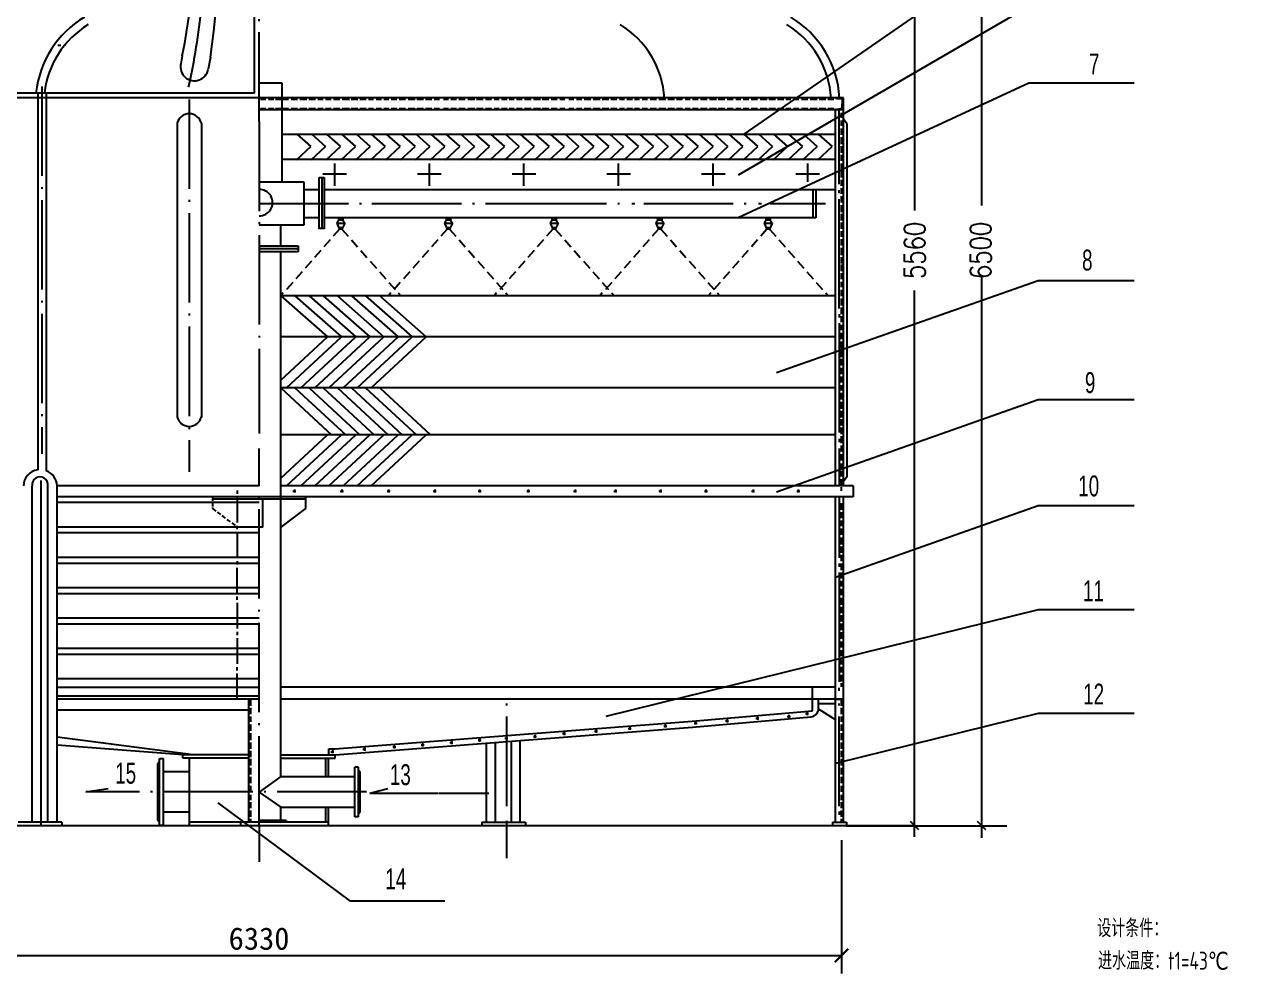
# Model space of a CAD drawing. Extents: x -194157 to -193737, y -49698 to -49401.
# Drawn here: x -194055.4 to -193890.2, y -49597.9 to -49470.6 of the extents above; entities that cross this region are included whole.
import ezdxf
from ezdxf.enums import TextEntityAlignment as Align

# ---------------------------------------------------------------- set-up
doc = ezdxf.new("R2010")
doc.units = 0
for name, pattern in [('ACAD_ISO04W100', [30.5, 24, -3, 0.5, -3]), ('CENTERX2', [101.6, 63.5, -12.7, 12.7, -12.7]), ('DASHEDX2', [38.1, 25.4, -12.7])]:
    doc.linetypes.add(name, pattern=pattern)
doc.layers.get('0').update_dxf_attribs({"linetype": 'CONTINUOUS'})
doc.layers.get('DEFPOINTS').update_dxf_attribs({"linetype": 'CONTINUOUS'})
for name, color, linetype in [('LAYER1', 5, 'CONTINUOUS'), ('中心线', 1, 'CENTERX2'), ('文字', 3, 'CONTINUOUS'), ('细实线', 9, 'CONTINUOUS')]:
    doc.layers.add(name, color=color, linetype=linetype)
doc.styles.add('ISOCP', font='isocp.shx', dxfattribs={"bigfont": 'hztxt.shx'})
doc.styles.get("Standard").update_dxf_attribs({"font": ''})
doc.styles.add('尺寸', font='txt4.shx', dxfattribs={"width": 0.8, "bigfont": 'gbcbig.shx'})
doc.styles.add('标题', font='ARIALN.TTF', dxfattribs={"width": 0.785})
doc.styles.get('Standard').set_extended_font_data('SimSun')
doc.dimstyles.new('DIN', dxfattribs={"dimtxt": 2.5, "dimasz": 2.5, "dimexe": 1.25, "dimexo": 0.625, "dimtad": 1, "dimtih": 1, "dimdec": 4, "dimdsep": 46, "dimlunit": 6, "dimtxsty": 'Standard', "dimcen": 2.5, "dimadec": 0, "dimazin": 0, "dimtfac": 1, "dimtdec": 4, "dimtmove": 0, "dimatfit": 3, "dimfxl": 0, "dimtvp": 1, "dimtolj": 1, "dimtzin": 0, "dimarcsym": 0})

# ---------------------------------------------------------------- blocks, each defined once
blk = doc.blocks.new('_ARCHTICK')
at = {"color": 0, "linetype": 'ByBlock', "const_width": 0.15}
blk.add_lwpolyline([(-0.5, -0.5), (0.5, 0.5)], dxfattribs=at)
blk = doc.blocks.new('*D13')
at = {"layer": 'DEFPOINTS', "color": 0, "transparency": 16777216}
for p in [(-194102.12, -49577.65), (-193945.75, -49577.65), (-193945.75, -49595.53)]:
    blk.add_point(p, dxfattribs=at)
at = {"layer": '文字', "color": 5, "lineweight": -2, "transparency": 16777216}
for p, q in [((-194102.12, -49580.05), (-194102.12, -49597.93)), ((-193945.75, -49580.05), (-193945.75, -49597.93)), ((-194102.12, -49595.53), (-193945.75, -49595.53))]:
    blk.add_line(p, q, dxfattribs=at)
at = {"layer": '文字', "color": 5, "lineweight": -2, "transparency": 16777216, "xscale": 1.8, "yscale": 1.8, "zscale": 1.8, "rotation": 180}
blk.add_blockref('_ARCHTICK', (-194102.12, -49595.53), dxfattribs=at)
at = {"layer": '文字', "color": 5, "lineweight": -2, "transparency": 16777216, "xscale": 1.8, "yscale": 1.8, "zscale": 1.8}
blk.add_blockref('_ARCHTICK', (-193945.75, -49595.53), dxfattribs=at)
at = {"layer": '文字', "color": 0, "transparency": 16777216, "insert": (-194023.94, -49593.28), "char_height": 3, "attachment_point": 5}
blk.add_mtext('\\A1;6330', dxfattribs=at)

msp = doc.modelspace()

# ---------------------------------------------------------------- hatches: boundary and pattern name
h = msp.add_hatch()
h.set_pattern_fill('CROSS', color=256, style=0)
h.set_pattern_definition([(0, (377592.581, 245104.952), (6.35, 6.35), [3.175, -9.525]), (90, (377594.169, 245103.364), (-6.35, 6.35), [3.175, -9.525])])
h.paths.add_polyline_path([(-193946.57079, -49489.95907), (-193946.57079, -49489.19535), (-194020.86558, -49489.19535), (-194020.86558, -49492.24099), (-194017.91919, -49492.24099), (-194017.91919, -49495.15309), (-194015.8466, -49495.15309), (-194015.8466, -49491.62596), (-194015.19979, -49491.62596), (-194015.19979, -49493.30539), (-193953.78694, -49493.30539)])

# ---------------------------------------------------------------- linework, layer by layer
for p, q in [((-194024.56052, -49479.75036), (-194024.56052, -49440.39529)), ((-194023.93781, -49478.35563), (-194020.86558, -49478.35563)), ((-194020.86558, -49478.35563), (-194020.86558, -49491.67824)), ((-194024.56052, -49479.75036), (-194102.41105, -49479.75036)), ((-194053.63633, -49479.75036), (-194053.63633, -49530.32123)), ((-194052.49963, -49479.75036), (-194052.49963, -49530.44979)), ((-193945.46457, -49480.37308), (-194102.41105, -49480.37308)), ((-193946.57079, -49482.00833), (-193946.42696, -49481.89985)), ((-193946.44251, -49480.53272), (-193946.56685, -49480.37308)), ((-193945.80522, -49480.53272), (-193946.44251, -49480.53272)), ((-193946.42696, -49481.89985), (-193945.78968, -49481.82217)), ((-193945.6187, -49480.62593), (-193945.80522, -49480.53272)), ((-193945.78968, -49481.82217), (-193945.64979, -49481.71342)), ((-193945.64979, -49481.71342), (-193945.6187, -49480.62593)), ((-193945.46457, -49532.47084), (-193945.46457, -49480.37308)), ((-193945.46457, -49482.00833), (-194023.93781, -49482.00833)), ((-193946.57079, -49532.47084), (-193946.57079, -49482.00833)), ((-193945.01144, -49483.91101), (-193945.46457, -49483.25983)), ((-194034.92201, -49483.78548), (-194034.92201, -49523.22202)), ((-194031.6798, -49483.78548), (-194031.6798, -49523.29657)), ((-193945.01144, -49531.2263), (-193945.01144, -49483.91101)), ((-194020.86558, -49485.25512), (-193946.54819, -49485.25512)), ((-194020.86558, -49488.6326), (-193946.57079, -49488.6326)), ((-194023.93781, -49491.67824), (-194017.91919, -49491.67824)), ((-194017.91919, -49491.67824), (-194017.91919, -49497.48812)), ((-194015.8466, -49491.06321), (-194015.19979, -49491.06321)), ((-194015.5232, -49491.06321), (-194015.5232, -49497.92832)), ((-194015.8466, -49492.74264), (-194017.846, -49492.74264)), ((-193946.57079, -49492.74264), (-194015.19979, -49492.74264)), ((-194013.23768, -49492.74264), (-194015.19979, -49492.74264)), ((-193949.58877, -49492.74264), (-193949.58877, -49496.4821)), ((-193949.21761, -49492.74264), (-193949.21761, -49496.4821)), ((-194015.8466, -49496.4821), (-194017.846, -49496.4821)), ((-193949.21761, -49496.4821), (-194015.19979, -49496.4821)), ((-194013.23768, -49496.4821), (-194015.19979, -49496.4821)), ((-194017.91919, -49497.48812), (-194023.93781, -49497.48812)), ((-194021.008, -49500.26584), (-194021.008, -49497.48812)), ((-194021.008, -49500.26584), (-194021.008, -49497.48812)), ((-194013.23768, -49496.81663), (-194013.50859, -49497.20342)), ((-194013.50859, -49497.20342), (-194013.12931, -49498.00792)), ((-194013.50859, -49497.20342), (-194012.42493, -49497.20342)), ((-194013.22536, -49497.8042), (-194012.70817, -49497.8042)), ((-194012.80421, -49498.00792), (-194013.12931, -49498.00792)), ((-194012.42493, -49497.20342), (-194012.80421, -49498.00792)), ((-194012.69585, -49496.81663), (-194012.42493, -49497.20342)), ((-193998.78797, -49496.81663), (-193999.05888, -49497.20342)), ((-193999.05888, -49497.20342), (-193998.6796, -49498.00792)), ((-193999.05888, -49497.20342), (-193997.97522, -49497.20342)), ((-193998.77565, -49497.8042), (-193998.25846, -49497.8042)), ((-193998.3545, -49498.00792), (-193998.6796, -49498.00792)), ((-193997.97522, -49497.20342), (-193998.3545, -49498.00792)), ((-193998.24614, -49496.81663), (-193997.97522, -49497.20342)), ((-193984.60242, -49496.81663), (-193984.87333, -49497.20342)), ((-193984.87333, -49497.20342), (-193984.49405, -49498.00792)), ((-193984.87333, -49497.20342), (-193983.78967, -49497.20342)), ((-193984.5901, -49497.8042), (-193984.07291, -49497.8042)), ((-193984.16895, -49498.00792), (-193984.49405, -49498.00792)), ((-193983.78967, -49497.20342), (-193984.16895, -49498.00792)), ((-193984.06059, -49496.81663), (-193983.78967, -49497.20342)), ((-193970.41944, -49496.81663), (-193970.69036, -49497.20342)), ((-193970.69036, -49497.20342), (-193970.31107, -49498.00792)), ((-193970.69036, -49497.20342), (-193969.6067, -49497.20342)), ((-193970.40712, -49497.8042), (-193969.88993, -49497.8042)), ((-193969.98598, -49498.00792), (-193970.31107, -49498.00792)), ((-193969.6067, -49497.20342), (-193969.98598, -49498.00792)), ((-193969.87761, -49496.81663), (-193969.6067, -49497.20342)), ((-193955.86319, -49496.81663), (-193956.13411, -49497.20342)), ((-193956.13411, -49497.20342), (-193955.75482, -49498.00792)), ((-193956.13411, -49497.20342), (-193955.05045, -49497.20342)), ((-193955.85087, -49497.8042), (-193955.33368, -49497.8042)), ((-193955.42973, -49498.00792), (-193955.75482, -49498.00792)), ((-193955.05045, -49497.20342), (-193955.42973, -49498.00792)), ((-193955.32136, -49496.81663), (-193955.05045, -49497.20342)), ((-194023.93315, -49500.26584), (-194018.68675, -49500.26584)), ((-194018.68675, -49501.0553), (-194023.93315, -49501.0553)), ((-194018.68675, -49500.66057), (-194023.86128, -49500.66057)), ((-194021.008, -49534.26011), (-194021.008, -49501.0553)), ((-194018.68675, -49500.26584), (-194018.68675, -49501.0553)), ((-193945.01144, -49531.2263), (-193945.46457, -49531.87749)), ((-194054.39601, -49577.6516), (-194054.39601, -49532.47084)), ((-194052.27053, -49577.6516), (-194052.27053, -49532.47084)), ((-194023.93781, -49532.47084), (-194051.05936, -49532.47084)), ((-194051.05936, -49577.6516), (-194051.05936, -49532.47084)), ((-193944.19216, -49532.47084), (-194021.008, -49532.47084)), ((-193944.19216, -49532.47084), (-193944.19216, -49533.93478)), ((-193944.19216, -49533.93478), (-194051.05936, -49533.93478)), ((-194023.93781, -49534.72758), (-194051.05936, -49534.72758)), ((-194017.68323, -49534.26011), (-194030.19238, -49534.26011)), ((-194023.44216, -49538.012), (-194023.44216, -49534.26011)), ((-194021.008, -49571.51612), (-194021.008, -49534.26011)), ((-194017.68323, -49533.93478), (-194017.68323, -49535.53613)), ((-193946.57079, -49561.11622), (-193946.57079, -49533.93478)), ((-193945.46457, -49563.6624), (-193945.46457, -49533.93478)), ((-194017.68323, -49535.53613), (-194021.008, -49538.00334)), ((-194023.44216, -49538.012), (-194051.05936, -49538.012)), ((-194023.93781, -49538.80479), (-194051.05936, -49538.80479)), ((-194023.93781, -49542.08922), (-194051.05936, -49542.08922)), ((-194023.93781, -49542.88201), (-194051.05936, -49542.88201)), ((-194023.93781, -49546.16643), (-194051.05936, -49546.16643)), ((-194023.93781, -49546.95922), (-194051.05936, -49546.95922)), ((-194023.93781, -49550.24365), (-194051.05936, -49550.24365)), ((-194023.93781, -49551.03644), (-194051.05936, -49551.03644)), ((-194023.93781, -49554.32086), (-194051.05936, -49554.32086)), ((-194023.93781, -49555.11366), (-194051.05936, -49555.11366)), ((-194023.93781, -49558.39808), (-194051.05936, -49558.39808)), ((-194051.05936, -49559.52236), (-194023.93781, -49559.52236)), ((-193947.89536, -49559.52236), (-194021.008, -49559.52236)), ((-193946.57079, -49559.52236), (-193962.98236, -49559.52236)), ((-193949.66327, -49562.66354), (-193949.66327, -49559.52236)), ((-194051.05936, -49560.65492), (-194023.93781, -49560.65492)), ((-194023.93781, -49561.11622), (-194051.05936, -49561.11622)), ((-194025.3206, -49577.6516), (-194025.3206, -49561.11622)), ((-193946.57079, -49561.11622), (-194021.008, -49561.11622)), ((-193948.85142, -49562.60702), (-193948.85142, -49561.11622)), ((-193948.85142, -49562.60702), (-193948.85142, -49561.11622)), ((-193945.46457, -49561.11622), (-193946.74727, -49561.11622)), ((-193946.74727, -49561.11622), (-193945.46457, -49561.11622)), ((-193946.57079, -49577.6516), (-193946.57079, -49561.11622)), ((-193945.46457, -49577.6516), (-193945.46457, -49561.11622)), ((-194025.3206, -49562.60702), (-194051.05936, -49562.60702)), ((-194025.3206, -49562.60702), (-194036.50548, -49562.60702)), ((-193965.81083, -49564.0556), (-193949.63959, -49562.6931)), ((-193946.57824, -49561.72767), (-193948.80238, -49561.72767)), ((-193948.80238, -49562.46267), (-193946.53116, -49563.88612)), ((-194013.76477, -49567.78171), (-193965.81083, -49564.0556)), ((-193965.74794, -49564.86501), (-193949.83684, -49563.50899)), ((-194013.70188, -49568.59112), (-193965.74794, -49564.86501)), ((-194032.7685, -49568.59112), (-194051.05936, -49566.22122)), ((-194034.17373, -49568.59112), (-194051.05936, -49567.27908)), ((-194014.57784, -49567.77927), (-194013.70188, -49567.77927)), ((-194014.57784, -49568.59112), (-194014.57784, -49567.77927)), ((-193993.39342, -49577.6516), (-193993.39342, -49567.01312)), ((-193992.18224, -49577.6516), (-193992.18224, -49566.91901)), ((-193990.05676, -49577.6516), (-193990.05676, -49566.75385)), ((-193988.88582, -49577.6516), (-193988.88582, -49566.66287)), ((-194037.29084, -49578.05313), (-194037.29084, -49569.09564)), ((-194037.29084, -49569.09564), (-194036.77584, -49569.09564)), ((-194036.77584, -49578.05313), (-194036.77584, -49569.09564)), ((-194025.3206, -49568.59112), (-194034.17373, -49568.59112)), ((-194034.17373, -49569.04414), (-194034.17373, -49568.59112)), ((-194025.3206, -49569.04414), (-194034.17373, -49569.04414)), ((-194033.258, -49578.10462), (-194033.258, -49569.04414)), ((-194025.3206, -49568.59112), (-194029.60327, -49568.59112)), ((-194025.3206, -49569.04414), (-194029.08074, -49569.04414)), ((-194021.008, -49568.59112), (-194013.70188, -49568.59112)), ((-194021.008, -49569.04414), (-194013.70188, -49569.04414)), ((-194014.96194, -49571.51612), (-194014.96194, -49569.04414)), ((-194014.61762, -49571.51612), (-194014.61762, -49569.04414)), ((-194013.70188, -49569.04414), (-194013.70188, -49568.59112)), ((-194037.29084, -49569.48971), (-194037.52853, -49569.8041)), ((-194037.52853, -49577.34467), (-194037.52853, -49569.8041)), ((-194033.258, -49570.86553), (-194036.77584, -49570.86553)), ((-194011.09978, -49576.92057), (-194011.09978, -49570.2282)), ((-194010.58478, -49570.2282), (-194011.09978, -49570.2282)), ((-194010.58478, -49576.92057), (-194010.58478, -49570.2282)), ((-194010.58478, -49570.62227), (-194010.34709, -49570.93666)), ((-194010.34709, -49576.21211), (-194010.34709, -49570.93666)), ((-194021.008, -49571.51612), (-194023.93781, -49573.61865)), ((-194021.008, -49571.51612), (-194011.09978, -49571.51612)), ((-194023.93781, -49573.61865), (-194021.008, -49575.63265)), ((-194021.008, -49575.63265), (-194011.09978, -49575.63265)), ((-194021.008, -49577.40415), (-194021.008, -49575.63265)), ((-194014.96194, -49577.6516), (-194014.96194, -49575.63265)), ((-194014.61762, -49578.10462), (-194014.61762, -49575.63265)), ((-194050.40102, -49577.6516), (-194056.29228, -49577.6516)), ((-194050.40102, -49577.6516), (-194050.40102, -49578.10462)), ((-194037.29084, -49577.65905), (-194037.52853, -49577.34467)), ((-194033.258, -49576.28324), (-194036.77584, -49576.28324)), ((-194014.61762, -49577.6516), (-194033.258, -49577.6516)), ((-194026.44793, -49577.6516), (-194026.44793, -49578.10462)), ((-194020.28039, -49577.40415), (-194023.93781, -49577.40415)), ((-194020.28039, -49577.40415), (-194020.28039, -49577.6516)), ((-194010.58478, -49576.92057), (-194011.09978, -49576.92057)), ((-194010.58478, -49576.52649), (-194010.34709, -49576.21211)), ((-193994.05175, -49577.6516), (-193988.16049, -49577.6516)), ((-193994.05175, -49577.6516), (-193994.05175, -49578.10462)), ((-193988.16049, -49577.6516), (-193988.16049, -49578.10462)), ((-193946.93953, -49577.6516), (-193945.09583, -49577.6516)), ((-193946.93953, -49577.6516), (-193946.93953, -49578.10462)), ((-193945.09583, -49577.6516), (-193945.09583, -49578.10462)), ((-194037.29084, -49578.05313), (-194036.77584, -49578.05313))]:
    msp.add_line(p, q)
at = {"color": 5}
for p, q in [((-194050.93583, -49473.30647), (-194050.5306, -49473.30647)), ((-194023.04218, -49480.62014), (-194023.72432, -49480.62014)), ((-194023.04218, -49481.8492), (-194023.72432, -49481.8492)), ((-194021.97278, -49480.62014), (-194022.65492, -49480.62014)), ((-194021.97278, -49481.8492), (-194022.65492, -49481.8492)), ((-194021.03171, -49480.62014), (-194021.71385, -49480.62014)), ((-194021.03171, -49481.8492), (-194021.71385, -49481.8492)), ((-194019.96596, -49480.62014), (-194020.70379, -49480.62014)), ((-194019.96596, -49481.8492), (-194020.70379, -49481.8492)), ((-194018.77724, -49480.62014), (-194019.63804, -49480.62014)), ((-194018.77724, -49481.8492), (-194019.63804, -49481.8492)), ((-194017.50654, -49480.62014), (-194018.44932, -49480.62014)), ((-194017.50654, -49481.8492), (-194018.44932, -49481.8492)), ((-194016.37039, -49480.62014), (-194017.25911, -49480.62014)), ((-194016.37039, -49481.8492), (-194017.25911, -49481.8492)), ((-194015.3425, -49480.62014), (-194016.02464, -49480.62014)), ((-194015.3425, -49481.8492), (-194016.02464, -49481.8492)), ((-194014.27675, -49480.62014), (-194015.01458, -49480.62014)), ((-194014.27675, -49481.8492), (-194015.01458, -49481.8492)), ((-194013.08803, -49480.62014), (-194013.94883, -49480.62014)), ((-194013.08803, -49481.8492), (-194013.94883, -49481.8492)), ((-194011.81733, -49480.62014), (-194012.76011, -49480.62014)), ((-194011.81733, -49481.8492), (-194012.76011, -49481.8492)), ((-194010.68119, -49480.62014), (-194011.5699, -49480.62014)), ((-194010.68119, -49481.8492), (-194011.5699, -49481.8492)), ((-194009.57445, -49480.62014), (-194010.39425, -49480.62014)), ((-194009.57445, -49481.8492), (-194010.39425, -49481.8492)), ((-194008.55465, -49480.62014), (-194009.23679, -49480.62014)), ((-194008.55465, -49481.8492), (-194009.23679, -49481.8492)), ((-194007.4889, -49480.62014), (-194008.22673, -49480.62014)), ((-194007.4889, -49481.8492), (-194008.22673, -49481.8492)), ((-194006.52297, -49480.62014), (-194007.20511, -49480.62014)), ((-194006.52297, -49481.8492), (-194007.20511, -49481.8492)), ((-194005.45722, -49480.62014), (-194006.19504, -49480.62014)), ((-194005.45722, -49481.8492), (-194006.19504, -49481.8492)), ((-194004.2685, -49480.62014), (-194005.12929, -49480.62014)), ((-194004.2685, -49481.8492), (-194005.12929, -49481.8492)), ((-194002.9978, -49480.62014), (-194003.94057, -49480.62014)), ((-194002.9978, -49481.8492), (-194003.94057, -49481.8492)), ((-194001.86165, -49480.62014), (-194002.75036, -49480.62014)), ((-194001.86165, -49481.8492), (-194002.75036, -49481.8492)), ((-194000.75491, -49480.62014), (-194001.57472, -49480.62014)), ((-194000.75491, -49481.8492), (-194001.57472, -49481.8492)), ((-193999.73512, -49480.62014), (-194000.41726, -49480.62014)), ((-193999.73512, -49481.8492), (-194000.41726, -49481.8492)), ((-193998.50521, -49480.62014), (-193999.18735, -49480.62014)), ((-193998.50521, -49481.8492), (-193999.18735, -49481.8492)), ((-193997.43946, -49480.62014), (-193998.17728, -49480.62014)), ((-193997.43946, -49481.8492), (-193998.17728, -49481.8492)), ((-193996.25074, -49480.62014), (-193997.11153, -49480.62014)), ((-193996.25074, -49481.8492), (-193997.11153, -49481.8492)), ((-193994.98004, -49480.62014), (-193995.92281, -49480.62014)), ((-193994.98004, -49481.8492), (-193995.92281, -49481.8492)), ((-193993.84389, -49480.62014), (-193994.7326, -49480.62014)), ((-193993.84389, -49481.8492), (-193994.7326, -49481.8492)), ((-193992.73715, -49480.62014), (-193993.55696, -49480.62014)), ((-193992.73715, -49481.8492), (-193993.55696, -49481.8492)), ((-193991.71736, -49480.62014), (-193992.3995, -49480.62014)), ((-193991.71736, -49481.8492), (-193992.3995, -49481.8492)), ((-193990.65161, -49480.62014), (-193991.38943, -49480.62014)), ((-193990.65161, -49481.8492), (-193991.38943, -49481.8492)), ((-193989.68567, -49480.62014), (-193990.36781, -49480.62014)), ((-193989.68567, -49481.8492), (-193990.36781, -49481.8492)), ((-193988.61992, -49480.62014), (-193989.35775, -49480.62014)), ((-193988.61992, -49481.8492), (-193989.35775, -49481.8492)), ((-193987.4312, -49480.62014), (-193988.292, -49480.62014)), ((-193987.4312, -49481.8492), (-193988.292, -49481.8492)), ((-193986.1605, -49480.62014), (-193987.10328, -49480.62014)), ((-193986.1605, -49481.8492), (-193987.10328, -49481.8492)), ((-193985.02436, -49480.62014), (-193985.91307, -49480.62014)), ((-193985.02436, -49481.8492), (-193985.91307, -49481.8492)), ((-193983.91762, -49480.62014), (-193984.73742, -49480.62014)), ((-193983.91762, -49481.8492), (-193984.73742, -49481.8492)), ((-193982.89782, -49480.62014), (-193983.57996, -49480.62014)), ((-193982.89782, -49481.8492), (-193983.57996, -49481.8492)), ((-193981.66791, -49480.62014), (-193982.35005, -49480.62014)), ((-193981.66791, -49481.8492), (-193982.35005, -49481.8492)), ((-193980.60216, -49480.62014), (-193981.33999, -49480.62014)), ((-193980.60216, -49481.8492), (-193981.33999, -49481.8492)), ((-193979.41344, -49480.62014), (-193980.27424, -49480.62014)), ((-193979.41344, -49481.8492), (-193980.27424, -49481.8492)), ((-193978.14274, -49480.62014), (-193979.08552, -49480.62014)), ((-193978.14274, -49481.8492), (-193979.08552, -49481.8492)), ((-193977.0066, -49480.62014), (-193977.89531, -49480.62014)), ((-193977.0066, -49481.8492), (-193977.89531, -49481.8492)), ((-193975.89986, -49480.62014), (-193976.71966, -49480.62014)), ((-193975.89986, -49481.8492), (-193976.71966, -49481.8492)), ((-193974.88006, -49480.62014), (-193975.5622, -49480.62014)), ((-193974.88006, -49481.8492), (-193975.5622, -49481.8492)), ((-193973.81431, -49480.62014), (-193974.55214, -49480.62014)), ((-193973.81431, -49481.8492), (-193974.55214, -49481.8492)), ((-193972.84838, -49480.62014), (-193973.53052, -49480.62014)), ((-193972.84838, -49481.8492), (-193973.53052, -49481.8492)), ((-193971.78263, -49480.62014), (-193972.52045, -49480.62014)), ((-193971.78263, -49481.8492), (-193972.52045, -49481.8492)), ((-193970.59391, -49480.62014), (-193971.4547, -49480.62014)), ((-193970.59391, -49481.8492), (-193971.4547, -49481.8492)), ((-193969.32321, -49480.62014), (-193970.26598, -49480.62014)), ((-193969.32321, -49481.8492), (-193970.26598, -49481.8492)), ((-193968.18706, -49480.62014), (-193969.07577, -49480.62014)), ((-193968.18706, -49481.8492), (-193969.07577, -49481.8492)), ((-193967.08032, -49480.62014), (-193967.90013, -49480.62014)), ((-193967.08032, -49481.8492), (-193967.90013, -49481.8492)), ((-193966.06053, -49480.62014), (-193966.74267, -49480.62014)), ((-193966.06053, -49481.8492), (-193966.74267, -49481.8492)), ((-193964.99478, -49480.62014), (-193965.7326, -49480.62014)), ((-193964.99478, -49481.8492), (-193965.7326, -49481.8492)), ((-193963.80606, -49480.62014), (-193964.66686, -49480.62014)), ((-193963.80606, -49481.8492), (-193964.66686, -49481.8492)), ((-193962.53536, -49480.62014), (-193963.47813, -49480.62014)), ((-193962.53536, -49481.8492), (-193963.47813, -49481.8492)), ((-193961.39921, -49480.62014), (-193962.28792, -49480.62014)), ((-193961.39921, -49481.8492), (-193962.28792, -49481.8492)), ((-193960.29247, -49480.62014), (-193961.11228, -49480.62014)), ((-193960.29247, -49481.8492), (-193961.11228, -49481.8492)), ((-193959.27268, -49480.62014), (-193959.95482, -49480.62014)), ((-193959.27268, -49481.8492), (-193959.95482, -49481.8492)), ((-193958.20693, -49480.62014), (-193958.94475, -49480.62014)), ((-193958.20693, -49481.8492), (-193958.94475, -49481.8492)), ((-193957.01821, -49480.62014), (-193957.879, -49480.62014)), ((-193957.01821, -49481.8492), (-193957.879, -49481.8492)), ((-193955.74751, -49480.62014), (-193956.69028, -49480.62014)), ((-193955.74751, -49481.8492), (-193956.69028, -49481.8492)), ((-193954.61136, -49480.62014), (-193955.50007, -49480.62014)), ((-193954.61136, -49481.8492), (-193955.50007, -49481.8492)), ((-193953.50462, -49480.62014), (-193954.32443, -49480.62014)), ((-193953.50462, -49481.8492), (-193954.32443, -49481.8492)), ((-193952.53401, -49480.62014), (-193953.21616, -49480.62014)), ((-193952.53401, -49481.8492), (-193953.21616, -49481.8492)), ((-193951.46826, -49480.62014), (-193952.20609, -49480.62014)), ((-193951.46826, -49481.8492), (-193952.20609, -49481.8492)), ((-193950.27955, -49480.62014), (-193951.14034, -49480.62014)), ((-193950.27955, -49481.8492), (-193951.14034, -49481.8492)), ((-193949.00885, -49480.62014), (-193949.95162, -49480.62014)), ((-193949.00885, -49481.8492), (-193949.95162, -49481.8492)), ((-193947.8727, -49480.62014), (-193948.76141, -49480.62014)), ((-193947.8727, -49481.8492), (-193948.76141, -49481.8492)), ((-193946.76596, -49480.62014), (-193947.58577, -49480.62014)), ((-193946.76596, -49481.8492), (-193947.58577, -49481.8492)), ((-193946.04848, -49491.99888), (-193946.04848, -49482.00833)), ((-193945.75165, -49483.09223), (-193945.75165, -49482.41009)), ((-193945.75165, -49484.15798), (-193945.75165, -49483.42016)), ((-193945.75165, -49485.3467), (-193945.75165, -49484.4859)), ((-193945.75165, -49486.6174), (-193945.75165, -49485.67462)), ((-193945.75165, -49487.75355), (-193945.75165, -49486.86483)), ((-193945.75165, -49488.86028), (-193945.75165, -49488.04048)), ((-193945.75165, -49489.92603), (-193945.75165, -49489.18821)), ((-193945.75165, -49491.08727), (-193945.75165, -49490.19855)), ((-193945.75165, -49492.194), (-193945.75165, -49491.3742)), ((-193946.04848, -49493.20406), (-193946.04848, -49492.76731)), ((-193945.75165, -49493.25975), (-193945.75165, -49492.52193)), ((-193946.04848, -49508.65861), (-193946.04848, -49493.97249)), ((-193945.75165, -49494.44847), (-193945.75165, -49493.58768)), ((-193945.75165, -49495.71917), (-193945.75165, -49494.7764)), ((-193945.75165, -49496.85532), (-193945.75165, -49495.96661)), ((-193945.75165, -49497.96206), (-193945.75165, -49497.14225)), ((-193945.75165, -49499.02781), (-193945.75165, -49498.28998)), ((-193945.75165, -49500.21653), (-193945.75165, -49499.35573)), ((-193945.75165, -49501.48723), (-193945.75165, -49500.54445)), ((-193945.75165, -49502.63496), (-193945.75165, -49501.77416)), ((-193945.75165, -49503.64467), (-193945.75165, -49502.75596)), ((-193945.75165, -49504.75141), (-193945.75165, -49503.93161)), ((-193945.75165, -49505.81716), (-193945.75165, -49505.07934)), ((-193945.75165, -49507.00588), (-193945.75165, -49506.14508)), ((-193945.75165, -49508.27658), (-193945.75165, -49507.3338)), ((-193946.04848, -49509.42704), (-193946.04848, -49509.86379)), ((-193945.75165, -49509.41273), (-193945.75165, -49508.52401)), ((-193945.75165, -49510.51947), (-193945.75165, -49509.69966)), ((-193946.04848, -49510.63222), (-193946.04848, -49525.31834)), ((-193945.75165, -49511.58522), (-193945.75165, -49510.84739)), ((-193945.75165, -49512.77393), (-193945.75165, -49511.91314)), ((-193945.75165, -49514.04463), (-193945.75165, -49513.10186)), ((-193945.75165, -49515.19236), (-193945.75165, -49514.33157)), ((-193945.75165, -49516.2991), (-193945.75165, -49515.43831)), ((-193945.75165, -49517.50508), (-193945.75165, -49516.61637)), ((-193945.75165, -49518.61182), (-193945.75165, -49517.79202)), ((-193945.75165, -49519.67757), (-193945.75165, -49518.93975)), ((-193945.75165, -49520.86629), (-193945.75165, -49520.00549)), ((-193945.75165, -49522.13699), (-193945.75165, -49521.19421)), ((-193945.75165, -49523.28472), (-193945.75165, -49522.42392)), ((-193945.75165, -49524.39146), (-193945.75165, -49523.53066)), ((-193945.75165, -49525.53919), (-193945.75165, -49524.6374)), ((-193946.04848, -49526.17298), (-193946.04848, -49526.60973)), ((-193945.75165, -49526.72791), (-193945.75165, -49525.82612)), ((-194023.93781, -49532.47084), (-194023.93781, -49527.47744)), ((-193946.04848, -49527.45825), (-193946.04848, -49532.47084)), ((-193945.75165, -49527.87564), (-193945.75165, -49527.05583)), ((-193945.75165, -49529.06436), (-193945.75165, -49528.24455)), ((-193945.75165, -49530.17109), (-193945.75165, -49529.47426)), ((-193945.75165, -49531.23684), (-193945.75165, -49530.45803)), ((-194019.19347, -49532.97983), (-194019.19347, -49533.39224)), ((-194012.82733, -49532.97983), (-194012.82733, -49533.39224)), ((-194006.54722, -49532.97983), (-194006.54722, -49533.39224)), ((-194000.35313, -49532.97983), (-194000.35313, -49533.39224)), ((-193994.3311, -49532.97983), (-193994.3311, -49533.39224)), ((-193987.7929, -49532.97983), (-193987.7929, -49533.39224)), ((-193981.51279, -49532.97983), (-193981.51279, -49533.39224)), ((-193976.09296, -49532.97983), (-193976.09296, -49533.39224)), ((-193970.07093, -49532.97983), (-193970.07093, -49533.39224)), ((-193963.94488, -49532.97983), (-193963.94488, -49533.39224)), ((-193957.61462, -49532.97983), (-193957.61462, -49533.39224)), ((-193951.55663, -49532.97983), (-193951.55663, -49533.39224)), ((-193945.75165, -49532.42557), (-193945.75165, -49531.56477)), ((-193945.75165, -49533.15175), (-193945.75165, -49532.67151)), ((-194030.19238, -49533.93478), (-194030.19238, -49534.48487)), ((-194030.19238, -49534.66597), (-194030.19238, -49535.23513)), ((-194019.39532, -49533.19002), (-194018.9901, -49533.19002)), ((-194013.02918, -49533.19002), (-194012.62396, -49533.19002)), ((-194006.74907, -49533.19002), (-194006.34384, -49533.19002)), ((-194000.55498, -49533.19002), (-194000.14976, -49533.19002)), ((-193994.53295, -49533.19002), (-193994.12773, -49533.19002)), ((-193987.99475, -49533.19002), (-193987.58953, -49533.19002)), ((-193981.71464, -49533.19002), (-193981.30941, -49533.19002)), ((-193976.29481, -49533.19002), (-193975.88959, -49533.19002)), ((-193970.27278, -49533.19002), (-193969.86756, -49533.19002)), ((-193964.14673, -49533.19002), (-193963.7415, -49533.19002)), ((-193957.81647, -49533.19002), (-193957.41125, -49533.19002)), ((-193951.75848, -49533.19002), (-193951.35326, -49533.19002)), ((-193946.04848, -49533.93478), (-193946.04848, -49542.14437)), ((-194030.19238, -49535.36449), (-194030.19238, -49535.53613)), ((-194030.19238, -49535.53613), (-194029.75909, -49535.85766)), ((-194029.55503, -49536.00909), (-194029.13132, -49536.32351)), ((-193945.75165, -49535.71107), (-193945.75165, -49534.82236)), ((-193945.75165, -49536.81781), (-193945.75165, -49535.998)), ((-194028.93156, -49536.47175), (-194028.47071, -49536.81373)), ((-194028.24995, -49536.97755), (-194027.82624, -49537.29197)), ((-194027.5931, -49537.46498), (-194027.14463, -49537.79777)), ((-193945.75165, -49537.88356), (-193945.75165, -49537.14573)), ((-193945.75165, -49539.07228), (-193945.75165, -49538.21148)), ((-193945.75165, -49540.34298), (-193945.75165, -49539.4002)), ((-193945.75165, -49541.49071), (-193945.75165, -49540.62991)), ((-193946.04848, -49542.9128), (-193946.04848, -49543.34955)), ((-193945.75165, -49542.59745), (-193945.75165, -49541.73665)), ((-193945.75165, -49543.80343), (-193945.75165, -49542.91471)), ((-193946.04848, -49544.11798), (-193946.04848, -49558.8041)), ((-193945.75165, -49544.91016), (-193945.75165, -49544.09036)), ((-193945.75165, -49545.97591), (-193945.75165, -49545.23809)), ((-193945.75165, -49547.16463), (-193945.75165, -49546.30384)), ((-193945.75165, -49548.43533), (-193945.75165, -49547.49256)), ((-193945.75165, -49549.58306), (-193945.75165, -49548.72227)), ((-193945.75165, -49550.6898), (-193945.75165, -49549.829)), ((-193945.75165, -49551.83753), (-193945.75165, -49550.93574)), ((-193945.75165, -49553.02625), (-193945.75165, -49552.12446)), ((-193945.75165, -49554.17398), (-193945.75165, -49553.35417)), ((-193945.75165, -49555.3627), (-193945.75165, -49554.54289)), ((-193945.75165, -49556.46944), (-193945.75165, -49555.7726)), ((-193945.75165, -49557.53519), (-193945.75165, -49556.75637)), ((-193945.75165, -49558.72391), (-193945.75165, -49557.86311)), ((-193946.04848, -49560.00928), (-193946.04848, -49559.57253)), ((-193945.75165, -49559.45009), (-193945.75165, -49558.96985)), ((-194025.03352, -49562.00494), (-194025.03352, -49561.11622)), ((-193945.75165, -49562.00494), (-193945.75165, -49561.11622)), ((-194025.03352, -49563.11168), (-194025.03352, -49562.29187)), ((-193950.36743, -49562.83787), (-193950.36743, -49563.25028)), ((-193945.75165, -49563.11168), (-193945.75165, -49562.29187)), ((-194025.03352, -49564.17743), (-194025.03352, -49563.4396)), ((-194025.03352, -49565.36614), (-194025.03352, -49564.50535)), ((-193969.40795, -49564.50999), (-193969.40795, -49564.9224)), ((-193965.54779, -49564.3298), (-193965.14257, -49564.3298)), ((-193965.34594, -49564.11961), (-193965.34594, -49564.53202)), ((-193961.32346, -49564.02821), (-193960.91824, -49564.02821)), ((-193961.12162, -49563.81802), (-193961.12162, -49564.23043)), ((-193957.25001, -49563.68893), (-193956.84479, -49563.68893)), ((-193957.04816, -49563.47874), (-193957.04816, -49563.89115)), ((-193953.02569, -49563.42504), (-193952.62047, -49563.42504)), ((-193952.82385, -49563.21485), (-193952.82385, -49563.62727)), ((-193950.56928, -49563.04806), (-193950.16406, -49563.04806)), ((-193945.75165, -49564.17743), (-193945.75165, -49563.4396)), ((-193945.75165, -49565.36614), (-193945.75165, -49564.50535)), ((-194025.03352, -49566.63685), (-194025.03352, -49565.69407)), ((-193990.73351, -49566.14959), (-193990.73351, -49566.562)), ((-193987.10769, -49566.12555), (-193986.70247, -49566.12555)), ((-193986.90585, -49565.91536), (-193986.90585, -49566.32777)), ((-193983.20191, -49565.73517), (-193982.79669, -49565.73517)), ((-193983.00006, -49565.52498), (-193983.00006, -49565.93739)), ((-193978.90556, -49565.42286), (-193978.50033, -49565.42286)), ((-193978.70371, -49565.21267), (-193978.70371, -49565.62509)), ((-193974.37485, -49565.03248), (-193973.96963, -49565.03248)), ((-193974.173, -49564.82229), (-193974.173, -49565.2347)), ((-193969.6098, -49564.72018), (-193969.20458, -49564.72018)), ((-193945.75165, -49566.63685), (-193945.75165, -49565.69407)), ((-194025.03352, -49567.78457), (-194025.03352, -49566.92378)), ((-194010.00647, -49567.82902), (-194009.60124, -49567.82902)), ((-194009.80462, -49567.61883), (-194009.80462, -49568.03124)), ((-194005.98335, -49567.51971), (-194005.57813, -49567.51971)), ((-194005.7815, -49567.30951), (-194005.7815, -49567.72193)), ((-194002.19234, -49567.24906), (-194001.78712, -49567.24906)), ((-194001.99049, -49567.03886), (-194001.99049, -49567.45128)), ((-193998.32396, -49566.93974), (-193997.91874, -49566.93974)), ((-193998.12211, -49566.72955), (-193998.12211, -49567.14197)), ((-193994.53295, -49566.63043), (-193994.12773, -49566.63043)), ((-193994.3311, -49566.42024), (-193994.3311, -49566.83265)), ((-193990.93536, -49566.35978), (-193990.53014, -49566.35978)), ((-193945.75165, -49567.78457), (-193945.75165, -49566.92378)), ((-194025.03352, -49568.89131), (-194025.03352, -49568.03052)), ((-194025.03352, -49570.03904), (-194025.03352, -49569.13726)), ((-194014.30037, -49568.177), (-194013.89515, -49568.177)), ((-194014.09852, -49567.96681), (-194014.09852, -49568.37922)), ((-193945.75165, -49568.89131), (-193945.75165, -49568.03052)), ((-193945.75165, -49570.03904), (-193945.75165, -49569.13726)), ((-194025.03352, -49571.22776), (-194025.03352, -49570.32598)), ((-193945.75165, -49571.22776), (-193945.75165, -49570.32598)), ((-194025.03352, -49572.37549), (-194025.03352, -49571.55569)), ((-194025.03352, -49573.56421), (-194025.03352, -49572.74441)), ((-193945.75165, -49572.37549), (-193945.75165, -49571.55569)), ((-193945.75165, -49573.56421), (-193945.75165, -49572.74441)), ((-194047.16838, -49573.53956), (-194044.20058, -49573.1158)), ((-194025.03352, -49574.67095), (-194025.03352, -49573.97412)), ((-194009.04765, -49573.7418), (-194006.66279, -49573.09225)), ((-194009.04765, -49573.7418), (-193999.8334, -49573.7418)), ((-193945.75165, -49574.67095), (-193945.75165, -49573.97412)), ((-194011.65517, -49588.24955), (-194029.40946, -49575.04272)), ((-194025.03352, -49575.7367), (-194025.03352, -49574.95788)), ((-194025.03352, -49576.92542), (-194025.03352, -49576.06462)), ((-193945.75165, -49575.7367), (-193945.75165, -49574.95788)), ((-193945.75165, -49576.92542), (-193945.75165, -49576.06462)), ((-194025.03352, -49577.6516), (-194025.03352, -49577.17136)), ((-193990.67061, -49582.48194), (-193990.67061, -49577.44031)), ((-193946.06173, -49576.19582), (-193946.06173, -49576.63257)), ((-193945.75165, -49577.6516), (-193945.75165, -49577.17136)), ((-194023.93781, -49578.10462), (-194023.93781, -49582.9489)), ((-193999.01108, -49588.24955), (-194011.65517, -49588.24955))]:
    msp.add_line(p, q, dxfattribs=at)
at = {"color": 7}
for p, q in [((-194034.2438, -49474.76634), (-194034.43965, -49475.80748)), ((-194030.44253, -49474.90705), (-194030.77622, -49476.52845))]:
    msp.add_line(p, q, dxfattribs=at)
at = {"linetype": 'DASHEDX2', "ltscale": 0.05}
for p, q in [((-194013.12931, -49498.00792), (-194021.008, -49506.95897)), ((-194012.80421, -49498.00792), (-194004.92553, -49506.95897)), ((-193998.6796, -49498.00792), (-194006.55829, -49506.95897)), ((-193998.3545, -49498.00792), (-193990.47582, -49506.95897)), ((-193984.49405, -49498.00792), (-193992.37274, -49506.95897)), ((-193984.16895, -49498.00792), (-193976.29027, -49506.95897)), ((-193970.31107, -49498.00792), (-193978.18976, -49506.95897)), ((-193969.98598, -49498.00792), (-193962.10729, -49506.95897)), ((-193955.75482, -49498.00792), (-193963.63351, -49506.95897)), ((-193955.42973, -49498.00792), (-193947.55104, -49506.95897))]:
    msp.add_line(p, q, dxfattribs=at)
at = {"color": 5, "linetype": 'ByBlock'}
msp.add_line((-193999.77441, -49573.7418), (-193993.11044, -49573.7418), dxfattribs=at)
at = {"color": 0}
msp.add_line((-193935.81231, -49578.10462), (-194111.22973, -49578.10462), dxfattribs=at)
at = {"color": 0, "linetype": 'ByBlock'}
msp.add_line((-193966.93426, -49578.10462), (-193991.3114, -49578.10462), dxfattribs=at)
msp.add_lwpolyline([(-194015.19979, -49491.06321), (-194015.19979, -49497.92832), (-194015.8466, -49497.92832), (-194015.8466, -49491.06321)])
for points in [[(-194013.23768, -49496.4821), (-194012.69585, -49496.4821), (-194012.69585, -49496.81663), (-194013.23768, -49496.81663)], [(-193998.78797, -49496.4821), (-193998.24614, -49496.4821), (-193998.24614, -49496.81663), (-193998.78797, -49496.81663)], [(-193984.60242, -49496.4821), (-193984.06059, -49496.4821), (-193984.06059, -49496.81663), (-193984.60242, -49496.81663)], [(-193970.41944, -49496.4821), (-193969.87761, -49496.4821), (-193969.87761, -49496.81663), (-193970.41944, -49496.81663)], [(-193955.86319, -49496.4821), (-193955.32136, -49496.4821), (-193955.32136, -49496.81663), (-193955.86319, -49496.81663)]]:
    msp.add_lwpolyline(points, close=True)
at = {"color": 7}
for centre, radius, start, end in [((-194109.92119, -49459.30011), 77.24165, 348.4494906, 9.2346767), ((-194129.40859, -49460.90577), 99.95157, 351.9474851, 8.052518), ((-194032.61944, -49476.2264), 1.8678, 167.0391739, 350.6934257), ((-194033.30295, -49484.18522), 1.66767, 13.8687967, 166.1312033), ((-194033.30295, -49522.82228), 1.66767, 193.8687967, 346.1312033)]:
    msp.add_arc(centre, radius, start, end, dxfattribs=at)
for centre, radius, start, end in [((-194040.35202, -49481.19058), 13.60967, 121.1414039, 173.9253838), ((-193959.60277, -49481.19058), 13.60967, 3.4437181, 58.8585961), ((-194040.35202, -49481.19058), 12.47993, 121.5576623, 173.3731211), ((-193981.97344, -49481.19058), 12.47993, 3.4437181, 58.4423377), ((-193959.60277, -49481.19058), 12.47993, 3.4437181, 58.4423377), ((-194023.93315, -49494.45248), 1.79671, 269.8513149, 90.1486851), ((-194053.31315, -49532.55326), 2.25531, 98.2386138, 177.9055109), ((-194053.34685, -49532.32634), 1.05906, 352.1584251, 187.8415749), ((-194053.31315, -49532.55326), 2.25531, 2.0944891, 68.8558204), ((-193950.0006, -49562.32027), 1.18442, 279.2695918, 345.9893905)]:
    msp.add_arc(centre, radius, start, end)
at = {"layer": 'DEFPOINTS', "color": 0, "linetype": 'ByBlock'}
for p in [(-193945.46457, -49480.37308), (-194050.40102, -49578.10462), (-193994.05175, -49578.10462)]:
    msp.add_point(p, dxfattribs=at)
at = {"layer": 'DEFPOINTS', "color": 5, "linetype": 'ByBlock'}
msp.add_point((-193994.4309, -49578.10462), dxfattribs=at)
at = {"layer": 'LAYER1', "linetype": 'ACAD_ISO04W100', "ltscale": 10}
msp.add_line((-194053.22196, -49531.76067), (-194053.22196, -49578.10462), dxfattribs=at)
at = {"layer": '中心线', "linetype": 'ACAD_ISO04W100', "ltscale": 0.5}
for p, q in [((-194023.93781, -49483.58265), (-194023.93781, -49432.84186)), ((-194053.09561, -49478.87218), (-194053.09561, -49528.18549)), ((-194033.33865, -49480.60119), (-194033.33865, -49530.58719)), ((-194023.93781, -49483.58265), (-194023.93781, -49525.43774)), ((-194023.93781, -49494.59034), (-194008.78369, -49494.59034)), ((-194008.78369, -49494.59034), (-193984.51398, -49494.59034)), ((-193989.2821, -49494.59034), (-193974.9544, -49494.59034)), ((-193973.89309, -49494.59034), (-193973.4951, -49494.59034)), ((-193972.30113, -49494.59034), (-193957.97343, -49494.59034)), ((-193956.91212, -49494.59034), (-193956.51412, -49494.59034)), ((-193955.32015, -49494.59034), (-193947.89097, -49494.59034)), ((-194026.86762, -49533.10997), (-194026.86762, -49533.54522)), ((-194023.93781, -49578.10462), (-194023.93781, -49532.47084)), ((-194026.86762, -49533.98326), (-194026.86762, -49537.41265)), ((-194026.98202, -49537.91844), (-194026.86762, -49538.00334)), ((-194026.86762, -49538.28594), (-194026.86762, -49537.85069)), ((-194026.86762, -49538.72398), (-194026.86762, -49542.15336)), ((-194026.86762, -49542.5914), (-194026.86762, -49543.02665)), ((-194026.86762, -49546.89408), (-194026.86762, -49543.46469)), ((-194026.86762, -49547.76737), (-194026.86762, -49547.33212)), ((-194026.86762, -49548.20541), (-194026.86762, -49551.63479)), ((-194026.86762, -49552.07283), (-194026.86762, -49552.50808)), ((-194026.86762, -49552.94612), (-194026.86762, -49556.37551)), ((-194026.86762, -49557.2488), (-194026.86762, -49556.81355)), ((-194026.86762, -49561.11622), (-194026.86762, -49557.68684)), ((-193990.67061, -49575.46383), (-193990.67061, -49560.74127)), ((-193946.04848, -49575.46383), (-193946.04848, -49560.74127)), ((-194009.50594, -49573.53956), (-194047.16838, -49573.53956))]:
    msp.add_line(p, q, dxfattribs=at)
msp.add_arc((-194124.91234, -49458.78952), 93.72112, 347.5679501, 354.2527533, dxfattribs=at)
at = {"layer": '文字', "color": 5}
for p, q in [((-193926.96044, -49420.34142), (-193926.96044, -49494.82376)), ((-193935.93737, -49438.88624), (-193935.93737, -49495.49533)), ((-193926.96044, -49504.36666), (-193926.96044, -49579.73873)), ((-193935.93737, -49579.60196), (-193935.93737, -49506.25465)), ((-193935.37109, -49578.6709), (-193936.50365, -49577.53834)), ((-193926.37349, -49578.6709), (-193927.50605, -49577.53834)), ((-193945.09583, -49578.10462), (-193926.82025, -49578.10462)), ((-193935.81231, -49578.10462), (-193923.56918, -49578.10462))]:
    msp.add_line(p, q, dxfattribs=at)
at = {"layer": '文字'}
for p, q in [((-193919.33647, -49457.9309), (-193958.86558, -49485.25512)), ((-193920.62934, -49468.12599), (-193959.61883, -49490.78811)), ((-193920.62934, -49478.40165), (-193959.61883, -49496.4821)), ((-193906.47281, -49478.40165), (-193920.62934, -49478.40165)), ((-193919.33647, -49504.93417), (-193954.46697, -49517.32123)), ((-193906.47281, -49504.93417), (-193919.33647, -49504.93417)), ((-193919.33647, -49520.94495), (-193954.46697, -49533.33202)), ((-193906.47281, -49520.94495), (-193919.33647, -49520.94495)), ((-193919.33647, -49535.17676), (-193946.57079, -49544.77962)), ((-193906.47281, -49535.17676), (-193919.33647, -49535.17676)), ((-193919.33647, -49549.11208), (-193977.37313, -49563.44772)), ((-193906.47281, -49549.11208), (-193919.33647, -49549.11208)), ((-193919.33647, -49563.04739), (-193946.57079, -49569.77454)), ((-193906.47281, -49563.04739), (-193919.33647, -49563.04739))]:
    msp.add_line(p, q, dxfattribs=at)
at = {"layer": '细实线'}
for p, q in [((-194018.86558, -49485.25512), (-194016.99982, -49486.905)), ((-194016.86558, -49485.25512), (-194014.99982, -49486.905)), ((-194014.86558, -49485.25512), (-194012.99982, -49486.905)), ((-194012.86558, -49485.25512), (-194010.99982, -49486.905)), ((-194010.86558, -49485.25512), (-194008.99982, -49486.905)), ((-194008.86558, -49485.25512), (-194006.99982, -49486.905)), ((-194006.86558, -49485.25512), (-194004.99982, -49486.905)), ((-194004.86558, -49485.25512), (-194002.99982, -49486.905)), ((-194002.86558, -49485.25512), (-194000.99982, -49486.905)), ((-194002.86558, -49485.25512), (-194000.99982, -49486.905)), ((-194000.86558, -49485.25512), (-193998.99982, -49486.905)), ((-193998.86558, -49485.25512), (-193996.99982, -49486.905)), ((-193996.86558, -49485.25512), (-193994.99982, -49486.905)), ((-193994.86558, -49485.25512), (-193992.99982, -49486.905)), ((-193992.86558, -49485.25512), (-193990.99982, -49486.905)), ((-193990.86558, -49485.25512), (-193988.99982, -49486.905)), ((-193988.86558, -49485.25512), (-193986.99982, -49486.905)), ((-193986.86558, -49485.25512), (-193984.99982, -49486.905)), ((-193984.86558, -49485.25512), (-193982.99982, -49486.905)), ((-193982.86558, -49485.25512), (-193980.99982, -49486.905)), ((-193980.86558, -49485.25512), (-193978.99982, -49486.905)), ((-193978.86558, -49485.25512), (-193976.99982, -49486.905)), ((-193976.86558, -49485.25512), (-193974.99982, -49486.905)), ((-193974.86558, -49485.25512), (-193972.99982, -49486.905)), ((-193974.86558, -49485.25512), (-193972.99982, -49486.905)), ((-193972.86558, -49485.25512), (-193970.99982, -49486.905)), ((-193970.86558, -49485.25512), (-193968.99982, -49486.905)), ((-193968.86558, -49485.25512), (-193966.99982, -49486.905)), ((-193966.86558, -49485.25512), (-193964.99982, -49486.905)), ((-193964.86558, -49485.25512), (-193962.99982, -49486.905)), ((-193962.86558, -49485.25512), (-193960.99982, -49486.905)), ((-193960.86558, -49485.25512), (-193958.99982, -49486.905)), ((-193960.86558, -49485.25512), (-193958.99982, -49486.905)), ((-193958.86558, -49485.25512), (-193956.99982, -49486.905)), ((-193956.86558, -49485.25512), (-193954.99982, -49486.905)), ((-193954.86558, -49485.25512), (-193952.99982, -49486.905)), ((-193952.86558, -49485.25512), (-193950.99982, -49486.905)), ((-193950.86558, -49485.25512), (-193948.99982, -49486.905)), ((-193948.86558, -49485.25512), (-193946.99982, -49486.905)), ((-194018.9285, -49488.69087), (-194016.99982, -49486.905)), ((-194016.9285, -49488.69087), (-194014.99982, -49486.905)), ((-194014.9285, -49488.69087), (-194012.99982, -49486.905)), ((-194012.9285, -49488.69087), (-194010.99982, -49486.905)), ((-194010.9285, -49488.69087), (-194008.99982, -49486.905)), ((-194008.9285, -49488.69087), (-194006.99982, -49486.905)), ((-194006.9285, -49488.69087), (-194004.99982, -49486.905)), ((-194004.9285, -49488.69087), (-194002.99982, -49486.905)), ((-194002.9285, -49488.69087), (-194000.99982, -49486.905)), ((-194002.9285, -49488.69087), (-194000.99982, -49486.905)), ((-194000.9285, -49488.69087), (-193998.99982, -49486.905)), ((-193998.9285, -49488.69087), (-193996.99982, -49486.905)), ((-193996.9285, -49488.69087), (-193994.99982, -49486.905)), ((-193994.9285, -49488.69087), (-193992.99982, -49486.905)), ((-193992.9285, -49488.69087), (-193990.99982, -49486.905)), ((-193990.9285, -49488.69087), (-193988.99982, -49486.905)), ((-193988.9285, -49488.69087), (-193986.99982, -49486.905)), ((-193986.9285, -49488.69087), (-193984.99982, -49486.905)), ((-193984.9285, -49488.69087), (-193982.99982, -49486.905)), ((-193982.9285, -49488.69087), (-193980.99982, -49486.905)), ((-193980.9285, -49488.69087), (-193978.99982, -49486.905)), ((-193978.9285, -49488.69087), (-193976.99982, -49486.905)), ((-193976.9285, -49488.69087), (-193974.99982, -49486.905)), ((-193974.9285, -49488.69087), (-193972.99982, -49486.905)), ((-193974.9285, -49488.69087), (-193972.99982, -49486.905)), ((-193972.9285, -49488.69087), (-193970.99982, -49486.905)), ((-193970.9285, -49488.69087), (-193968.99982, -49486.905)), ((-193968.9285, -49488.69087), (-193966.99982, -49486.905)), ((-193966.9285, -49488.69087), (-193964.99982, -49486.905)), ((-193964.9285, -49488.69087), (-193962.99982, -49486.905)), ((-193962.9285, -49488.69087), (-193960.99982, -49486.905)), ((-193960.9285, -49488.69087), (-193958.99982, -49486.905)), ((-193960.9285, -49488.69087), (-193958.99982, -49486.905)), ((-193958.9285, -49488.69087), (-193956.99982, -49486.905)), ((-193956.9285, -49488.69087), (-193954.99982, -49486.905)), ((-193954.9285, -49488.69087), (-193952.99982, -49486.905)), ((-193952.9285, -49488.69087), (-193950.99982, -49486.905)), ((-193950.9285, -49488.69087), (-193948.99982, -49486.905)), ((-193948.9285, -49488.69087), (-193946.99982, -49486.905)), ((-193946.57079, -49506.95897), (-194021.008, -49506.95897)), ((-194021.008, -49506.95897), (-194014.75306, -49512.4902)), ((-194019.11321, -49506.95897), (-194012.85828, -49512.4902)), ((-194017.21842, -49506.95897), (-194010.96349, -49512.4902)), ((-194015.32363, -49506.95897), (-194009.0687, -49512.4902)), ((-194013.42885, -49506.95897), (-194007.17391, -49512.4902)), ((-194011.53406, -49506.95897), (-194005.27913, -49512.4902)), ((-194009.63927, -49506.95897), (-194003.38434, -49512.4902)), ((-194007.74449, -49506.95897), (-194001.48955, -49512.4902)), ((-193946.57079, -49512.4902), (-194021.008, -49512.4902)), ((-193946.57079, -49512.4902), (-194021.008, -49512.4902)), ((-194021.008, -49518.28197), (-194014.75306, -49512.4902)), ((-194021.008, -49518.28197), (-194014.75306, -49512.4902)), ((-194021.008, -49518.28197), (-194014.75306, -49512.4902)), ((-194021.008, -49518.28197), (-194014.75306, -49512.4902)), ((-194021.008, -49518.28197), (-194014.75306, -49512.4902)), ((-194021.008, -49518.28197), (-194014.75306, -49512.4902)), ((-194021.008, -49518.28197), (-194014.75306, -49512.4902)), ((-194021.008, -49518.28197), (-194014.75306, -49512.4902)), ((-194021.008, -49518.28197), (-194014.75306, -49512.4902)), ((-194021.008, -49518.28197), (-194014.75306, -49512.4902)), ((-194021.008, -49518.28197), (-194014.75306, -49512.4902)), ((-194021.008, -49518.28197), (-194014.75306, -49512.4902)), ((-194021.008, -49518.28197), (-194014.75306, -49512.4902)), ((-194021.008, -49518.28197), (-194014.75306, -49512.4902)), ((-194021.008, -49518.28197), (-194014.75306, -49512.4902)), ((-194020.23868, -49519.3241), (-194012.85828, -49512.4902)), ((-194018.34389, -49519.3241), (-194010.96349, -49512.4902)), ((-194016.44911, -49519.3241), (-194009.0687, -49512.4902)), ((-194014.55432, -49519.3241), (-194007.17391, -49512.4902)), ((-194012.65953, -49519.3241), (-194005.27913, -49512.4902)), ((-194010.76474, -49519.3241), (-194003.38434, -49512.4902)), ((-194008.86996, -49519.3241), (-194001.48955, -49512.4902)), ((-193946.57079, -49519.3241), (-194021.008, -49519.3241)), ((-194021.008, -49519.3241), (-194014.19033, -49525.63693)), ((-194021.008, -49519.3241), (-194014.75306, -49525.11587)), ((-194021.008, -49519.3241), (-194014.75306, -49525.11587)), ((-194021.008, -49519.3241), (-194014.75306, -49525.11587)), ((-194021.008, -49519.3241), (-194014.75306, -49525.11587)), ((-194021.008, -49519.3241), (-194014.75306, -49525.11587)), ((-194021.008, -49519.3241), (-194014.75306, -49525.11587)), ((-194021.008, -49519.3241), (-194014.75306, -49525.11587)), ((-194021.008, -49519.3241), (-194014.75306, -49525.11587)), ((-194021.008, -49519.3241), (-194014.75306, -49525.11587)), ((-194021.008, -49519.3241), (-194014.75306, -49525.11587)), ((-194021.008, -49519.3241), (-194014.75306, -49525.11587)), ((-194021.008, -49519.3241), (-194014.75306, -49525.11587)), ((-194021.008, -49519.3241), (-194014.75306, -49525.11587)), ((-194021.008, -49519.3241), (-194014.75306, -49525.11587)), ((-194019.11321, -49519.3241), (-194012.29554, -49525.63693)), ((-194017.21842, -49519.3241), (-194010.40075, -49525.63693)), ((-194015.32363, -49519.3241), (-194008.50596, -49525.63693)), ((-194013.42885, -49519.3241), (-194006.61118, -49525.63693)), ((-194011.53406, -49519.3241), (-194004.71639, -49525.63693)), ((-194009.63927, -49519.3241), (-194002.8216, -49525.63693)), ((-194007.74449, -49519.3241), (-194000.92682, -49525.63693)), ((-193946.57079, -49525.63693), (-194021.008, -49525.63693)), ((-194021.008, -49531.4287), (-194014.75306, -49525.63693)), ((-194021.008, -49531.4287), (-194014.75306, -49525.63693)), ((-194021.008, -49531.4287), (-194014.75306, -49525.63693)), ((-194021.008, -49531.4287), (-194014.75306, -49525.63693)), ((-194021.008, -49531.4287), (-194014.75306, -49525.63693)), ((-194021.008, -49531.4287), (-194014.75306, -49525.63693)), ((-194021.008, -49531.4287), (-194014.75306, -49525.63693)), ((-194021.008, -49531.4287), (-194014.75306, -49525.63693)), ((-194021.008, -49531.4287), (-194014.75306, -49525.63693)), ((-194021.008, -49531.4287), (-194014.75306, -49525.63693)), ((-194021.008, -49531.4287), (-194014.75306, -49525.63693)), ((-194021.008, -49531.4287), (-194014.75306, -49525.63693)), ((-194021.008, -49531.4287), (-194014.75306, -49525.63693)), ((-194021.008, -49531.4287), (-194014.75306, -49525.63693)), ((-194021.008, -49531.4287), (-194014.75306, -49525.63693)), ((-194020.23868, -49532.47084), (-194012.85828, -49525.63693)), ((-194018.34389, -49532.47084), (-194010.96349, -49525.63693)), ((-194016.44911, -49532.47084), (-194009.0687, -49525.63693)), ((-194014.55432, -49532.47084), (-194007.17391, -49525.63693)), ((-194012.65953, -49532.47084), (-194005.27913, -49525.63693)), ((-194010.76475, -49532.47084), (-194003.38434, -49525.63693)), ((-194008.86996, -49532.47084), (-194001.48955, -49525.63693))]:
    msp.add_line(p, q, dxfattribs=at)

# ---------------------------------------------------------------- texts
at = {"style": 'ISOCP', "width": 0.785}
for s, p in [('设计条件：', (-193911.4318, -49593.06999)), ('进水温度：t1=43℃             出水温度：t2=33℃ ', (-193911.32036, -49597.43294))]:
    msp.add_text(s, height=2.4, dxfattribs=at).set_placement(p)
at = {"layer": '文字', "style": '标题', "width": 0.785}
for s, p in [('7', (-193912.53239, -49477.24124)), ('8', (-193913.46308, -49503.56792)), ('9', (-193913.07919, -49520.02441)), ('10', (-193913.96913, -49533.88903)), ('11', (-193913.33744, -49547.9744)), ('12', (-193913.30848, -49561.82924)), ('15', (-194043.24252, -49572.45901)), ('13', (-194006.37208, -49572.65268)), ('14', (-194006.98438, -49586.63378))]:
    msp.add_text(s, height=2.8, dxfattribs=at).set_placement(p)
at = {"layer": '文字', "color": 3, "linetype": 'ByBlock', "style": '尺寸', "width": 0.8}
for s, p in [('5560', (-193935.93737, -49500.87499)), ('6500', (-193927.07926, -49500.87499))]:
    msp.add_text(s, height=2.8, rotation=90, dxfattribs=at).set_placement(p, align=Align.MIDDLE_CENTER)

# ---------------------------------------------------------------- dimensions: what is measured, and where the dimension line sits
at = {"layer": '文字'}
dim = msp.add_linear_dim(base=(-193945.75165, -49595.53109), p1=(-194102.12397, -49577.6516), p2=(-193945.75165, -49577.6516), text='6330', dimstyle='DIN', override={"dimscale": 1.2, "dimasz": 1.5, "dimexe": 2, "dimexo": 2, "dimtih": 0, "dimlunit": 2, "dimblk1": 'ARCHTICK', "dimblk2": 'ARCHTICK', "dimsah": 1, "dimclrd": 5, "dimclre": 5, "dimtofl": 0, "dimtmove": 2}, dxfattribs=at)
dim.commit()
dim.dimension.update_dxf_attribs({"geometry": '*D13', "text_midpoint": (-194023.93781, -49593.28109)})

doc.saveas('drawing.dxf')
